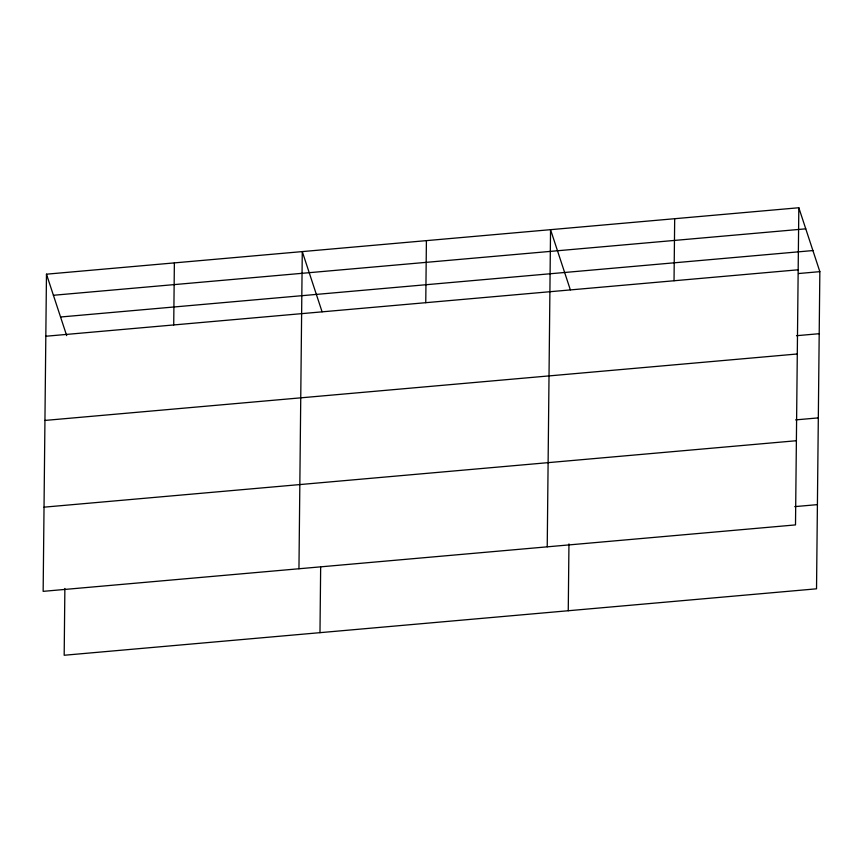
<?xml version="1.0" encoding="UTF-8"?>
<svg xmlns="http://www.w3.org/2000/svg" width="863" height="863" viewBox="0 0 863 863"><rect width="100%" height="100%" fill="white"/><g stroke="black" fill="none" stroke-linecap="round" stroke-linejoin="round"><path stroke-width="1.29" d="M46.473 274.186L43.15 591.349L795.503 524.909L798.825 207.746L46.473 274.186L66.678 335.61M64.876 588.447L64.175 655.254L816.527 588.814L819.85 271.651L798.825 207.746M173.722 324.941L174.369 262.891M298.954 568.76L302.277 251.597L322.072 311.78M319.979 632.665L320.658 567.185M425.761 302.686L426.408 240.637M547.228 546.829L550.551 229.666L570.346 289.849M568.253 610.745L568.954 543.927M674.035 280.755L674.683 218.706M53.409 295.275L805.762 228.835M60.561 317.001L812.914 250.561M45.825 336.246L798.178 269.795M798.491 273.539L819.85 271.651M796.506 335.707L819.203 333.701M44.941 420.432L797.293 353.981M795.621 419.893L818.318 417.886M44.035 507.164L796.387 440.723M794.715 506.635L817.412 504.628"/></g></svg>
